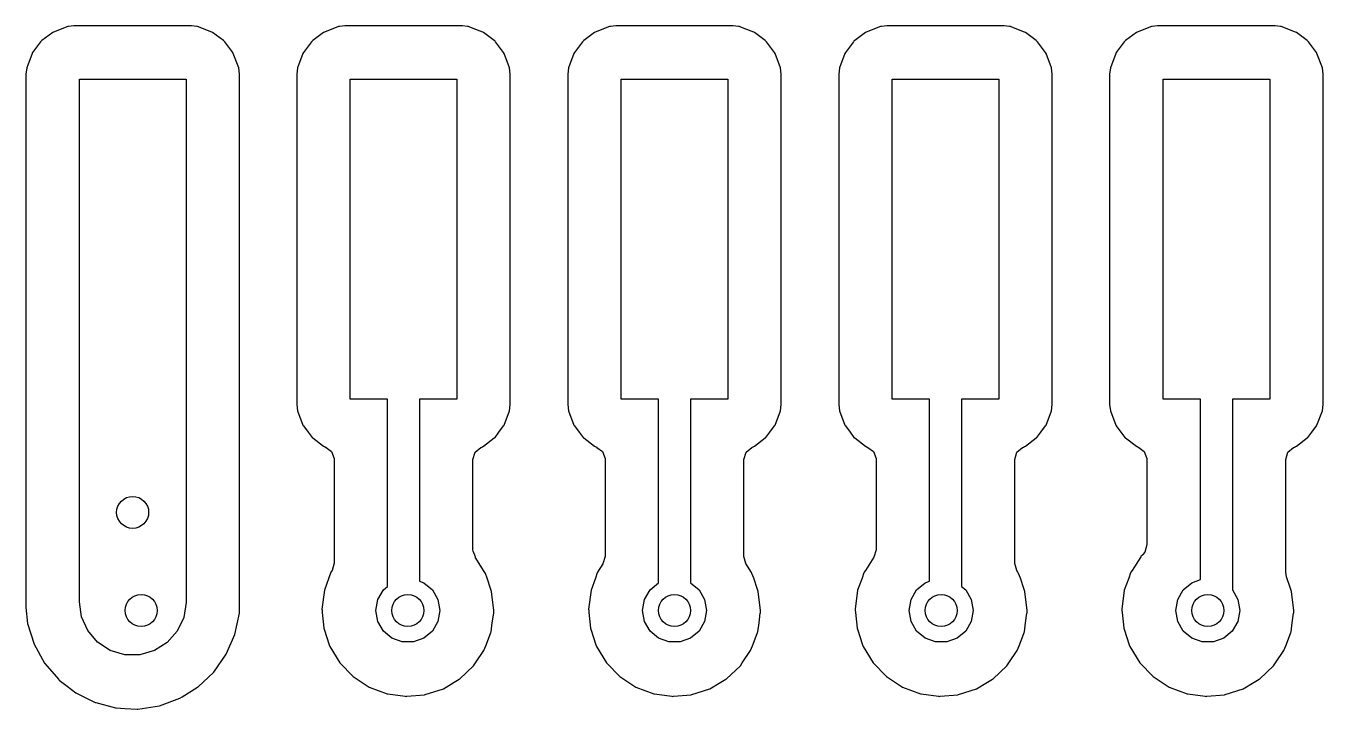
# Model space of a CAD drawing. Extents: x -3.92 to 3.92, y 0.02 to 7.83.
# Drawn here: x 1.3354 to 1.8142, y 7.0108 to 7.263 of the extents above; entities that cross this region are included whole.
import ezdxf

# ---------------------------------------------------------------- set-up
doc = ezdxf.new("R2010")
doc.units = 0
doc.header["$MEASUREMENT"] = 0
doc.layers.add('BLACK', color=7, linetype='CONTINUOUS')

msp = doc.modelspace()

# ---------------------------------------------------------------- linework, layer by layer
at = {"layer": 'BLACK', "linetype": 'CONTINUOUS'}
for p, q in [((1.34528, 7.26056), (1.34132, 7.2576)), ((1.34556, 7.26077), (1.34528, 7.26056)), ((1.34528, 7.26056), (1.34528, 7.26056)), ((1.35084, 7.26275), (1.34556, 7.26077)), ((1.35115, 7.26278), (1.35084, 7.26275)), ((1.35312, 7.263), (1.35115, 7.26278)), ((1.35115, 7.26278), (1.35115, 7.26278)), ((1.35325, 7.26301), (1.35312, 7.263)), ((1.35312, 7.263), (1.35312, 7.263)), ((1.37481, 7.26301), (1.35325, 7.26301)), ((1.39635, 7.26301), (1.37481, 7.26301)), ((1.39649, 7.263), (1.39635, 7.26301)), ((1.39845, 7.26278), (1.39649, 7.263)), ((1.39649, 7.263), (1.39649, 7.263)), ((1.39876, 7.26275), (1.39845, 7.26278)), ((1.39845, 7.26278), (1.39845, 7.26278)), ((1.39905, 7.26264), (1.39876, 7.26275)), ((1.40053, 7.26209), (1.39905, 7.26264)), ((1.39905, 7.26264), (1.39905, 7.26264)), ((1.40405, 7.26077), (1.40053, 7.26209)), ((1.40433, 7.26056), (1.40405, 7.26077)), ((1.40828, 7.2576), (1.40433, 7.26056)), ((1.40433, 7.26056), (1.40433, 7.26056)), ((1.44528, 7.26056), (1.44132, 7.2576)), ((1.44556, 7.26077), (1.44528, 7.26056)), ((1.44528, 7.26056), (1.44528, 7.26056)), ((1.45084, 7.26275), (1.44556, 7.26077)), ((1.45115, 7.26278), (1.45084, 7.26275)), ((1.45312, 7.263), (1.45115, 7.26278)), ((1.45115, 7.26278), (1.45115, 7.26278)), ((1.45325, 7.26301), (1.45312, 7.263)), ((1.45312, 7.263), (1.45312, 7.263)), ((1.47481, 7.26301), (1.45325, 7.26301)), ((1.49635, 7.26301), (1.47481, 7.26301)), ((1.49649, 7.263), (1.49635, 7.26301)), ((1.49845, 7.26278), (1.49649, 7.263)), ((1.49649, 7.263), (1.49649, 7.263)), ((1.49876, 7.26275), (1.49845, 7.26278)), ((1.49845, 7.26278), (1.49845, 7.26278)), ((1.49905, 7.26264), (1.49876, 7.26275)), ((1.50053, 7.26209), (1.49905, 7.26264)), ((1.49905, 7.26264), (1.49905, 7.26264)), ((1.50405, 7.26077), (1.50053, 7.26209)), ((1.50433, 7.26056), (1.50405, 7.26077)), ((1.50828, 7.2576), (1.50433, 7.26056)), ((1.50433, 7.26056), (1.50433, 7.26056)), ((1.54528, 7.26056), (1.54132, 7.2576)), ((1.54556, 7.26077), (1.54528, 7.26056)), ((1.54528, 7.26056), (1.54528, 7.26056)), ((1.55084, 7.26275), (1.54556, 7.26077)), ((1.55115, 7.26278), (1.55084, 7.26275)), ((1.55312, 7.263), (1.55115, 7.26278)), ((1.55115, 7.26278), (1.55115, 7.26278)), ((1.55325, 7.26301), (1.55312, 7.263)), ((1.55312, 7.263), (1.55312, 7.263)), ((1.57481, 7.26301), (1.55325, 7.26301)), ((1.59635, 7.26301), (1.57481, 7.26301)), ((1.59649, 7.263), (1.59635, 7.26301)), ((1.59845, 7.26278), (1.59649, 7.263)), ((1.59649, 7.263), (1.59649, 7.263)), ((1.59876, 7.26275), (1.59845, 7.26278)), ((1.59845, 7.26278), (1.59845, 7.26278)), ((1.59905, 7.26264), (1.59876, 7.26275)), ((1.60053, 7.26209), (1.59905, 7.26264)), ((1.59905, 7.26264), (1.59905, 7.26264)), ((1.60405, 7.26077), (1.60053, 7.26209)), ((1.60433, 7.26056), (1.60405, 7.26077)), ((1.60828, 7.2576), (1.60433, 7.26056)), ((1.60433, 7.26056), (1.60433, 7.26056)), ((1.64528, 7.26056), (1.64132, 7.2576)), ((1.64556, 7.26077), (1.64528, 7.26056)), ((1.64528, 7.26056), (1.64528, 7.26056)), ((1.65084, 7.26275), (1.64556, 7.26077)), ((1.65115, 7.26278), (1.65084, 7.26275)), ((1.65312, 7.263), (1.65115, 7.26278)), ((1.65115, 7.26278), (1.65115, 7.26278)), ((1.65325, 7.26301), (1.65312, 7.263)), ((1.65312, 7.263), (1.65312, 7.263)), ((1.67481, 7.26301), (1.65325, 7.26301)), ((1.69635, 7.26301), (1.67481, 7.26301)), ((1.69649, 7.263), (1.69635, 7.26301)), ((1.69845, 7.26278), (1.69649, 7.263)), ((1.69649, 7.263), (1.69649, 7.263)), ((1.69876, 7.26275), (1.69845, 7.26278)), ((1.69845, 7.26278), (1.69845, 7.26278)), ((1.69905, 7.26264), (1.69876, 7.26275)), ((1.70053, 7.26209), (1.69905, 7.26264)), ((1.69905, 7.26264), (1.69905, 7.26264)), ((1.70405, 7.26077), (1.70053, 7.26209)), ((1.70433, 7.26056), (1.70405, 7.26077)), ((1.70828, 7.2576), (1.70433, 7.26056)), ((1.70433, 7.26056), (1.70433, 7.26056)), ((1.74528, 7.26056), (1.74132, 7.2576)), ((1.74556, 7.26077), (1.74528, 7.26056)), ((1.74528, 7.26056), (1.74528, 7.26056)), ((1.75084, 7.26275), (1.74556, 7.26077)), ((1.75115, 7.26278), (1.75084, 7.26275)), ((1.75312, 7.263), (1.75115, 7.26278)), ((1.75115, 7.26278), (1.75115, 7.26278)), ((1.75325, 7.26301), (1.75312, 7.263)), ((1.75312, 7.263), (1.75312, 7.263)), ((1.77481, 7.26301), (1.75325, 7.26301)), ((1.79635, 7.26301), (1.77481, 7.26301)), ((1.79649, 7.263), (1.79635, 7.26301)), ((1.79845, 7.26278), (1.79649, 7.263)), ((1.79649, 7.263), (1.79649, 7.263)), ((1.79876, 7.26275), (1.79845, 7.26278)), ((1.79845, 7.26278), (1.79845, 7.26278)), ((1.79905, 7.26264), (1.79876, 7.26275)), ((1.80053, 7.26209), (1.79905, 7.26264)), ((1.79905, 7.26264), (1.79905, 7.26264)), ((1.80405, 7.26077), (1.80053, 7.26209)), ((1.80433, 7.26056), (1.80405, 7.26077)), ((1.80828, 7.2576), (1.80433, 7.26056)), ((1.80433, 7.26056), (1.80433, 7.26056)), ((1.34083, 7.2571), (1.33787, 7.25315)), ((1.34104, 7.25738), (1.34083, 7.2571)), ((1.34132, 7.2576), (1.34104, 7.25738)), ((1.40856, 7.25738), (1.40828, 7.2576)), ((1.40878, 7.2571), (1.40856, 7.25738)), ((1.41174, 7.25315), (1.40878, 7.2571)), ((1.44083, 7.2571), (1.43787, 7.25315)), ((1.44104, 7.25738), (1.44083, 7.2571)), ((1.44132, 7.2576), (1.44104, 7.25738)), ((1.50856, 7.25738), (1.50828, 7.2576)), ((1.50878, 7.2571), (1.50856, 7.25738)), ((1.51174, 7.25315), (1.50878, 7.2571)), ((1.54083, 7.2571), (1.53787, 7.25315)), ((1.54104, 7.25738), (1.54083, 7.2571)), ((1.54132, 7.2576), (1.54104, 7.25738)), ((1.60856, 7.25738), (1.60828, 7.2576)), ((1.60878, 7.2571), (1.60856, 7.25738)), ((1.61174, 7.25315), (1.60878, 7.2571)), ((1.64083, 7.2571), (1.63787, 7.25315)), ((1.64104, 7.25738), (1.64083, 7.2571)), ((1.64132, 7.2576), (1.64104, 7.25738)), ((1.70856, 7.25738), (1.70828, 7.2576)), ((1.70878, 7.2571), (1.70856, 7.25738)), ((1.71174, 7.25315), (1.70878, 7.2571)), ((1.74083, 7.2571), (1.73787, 7.25315)), ((1.74104, 7.25738), (1.74083, 7.2571)), ((1.74132, 7.2576), (1.74104, 7.25738)), ((1.80856, 7.25738), (1.80828, 7.2576)), ((1.80878, 7.2571), (1.80856, 7.25738)), ((1.81174, 7.25315), (1.80878, 7.2571)), ((1.33766, 7.25287), (1.33568, 7.24758)), ((1.33787, 7.25315), (1.33766, 7.25287)), ((1.33787, 7.25315), (1.33787, 7.25315)), ((1.41195, 7.25287), (1.41174, 7.25315)), ((1.41174, 7.25315), (1.41174, 7.25315)), ((1.41393, 7.24758), (1.41195, 7.25287)), ((1.43766, 7.25287), (1.43568, 7.24758)), ((1.43787, 7.25315), (1.43766, 7.25287)), ((1.43787, 7.25315), (1.43787, 7.25315)), ((1.51195, 7.25287), (1.51174, 7.25315)), ((1.51174, 7.25315), (1.51174, 7.25315)), ((1.51393, 7.24758), (1.51195, 7.25287)), ((1.53766, 7.25287), (1.53568, 7.24758)), ((1.53787, 7.25315), (1.53766, 7.25287)), ((1.53787, 7.25315), (1.53787, 7.25315)), ((1.61195, 7.25287), (1.61174, 7.25315)), ((1.61174, 7.25315), (1.61174, 7.25315)), ((1.61393, 7.24758), (1.61195, 7.25287)), ((1.63766, 7.25287), (1.63568, 7.24758)), ((1.63787, 7.25315), (1.63766, 7.25287)), ((1.63787, 7.25315), (1.63787, 7.25315)), ((1.71195, 7.25287), (1.71174, 7.25315)), ((1.71174, 7.25315), (1.71174, 7.25315)), ((1.71393, 7.24758), (1.71195, 7.25287)), ((1.73766, 7.25287), (1.73568, 7.24758)), ((1.73787, 7.25315), (1.73766, 7.25287)), ((1.73787, 7.25315), (1.73787, 7.25315)), ((1.81195, 7.25287), (1.81174, 7.25315)), ((1.81174, 7.25315), (1.81174, 7.25315)), ((1.81393, 7.24758), (1.81195, 7.25287)), ((1.33568, 7.24758), (1.33541, 7.24517)), ((1.33541, 7.24517), (1.33541, 7.04839)), ((1.41419, 7.24517), (1.41393, 7.24758)), ((1.41419, 7.18625), (1.41419, 7.24517)), ((1.43568, 7.24758), (1.43541, 7.24517)), ((1.43541, 7.24517), (1.43541, 7.12333)), ((1.51419, 7.24517), (1.51393, 7.24758)), ((1.51419, 7.12333), (1.51419, 7.24517)), ((1.51419, 7.24517), (1.51419, 7.24517)), ((1.53568, 7.24758), (1.53541, 7.24517)), ((1.53541, 7.24517), (1.53541, 7.12333)), ((1.61419, 7.24517), (1.61393, 7.24758)), ((1.61419, 7.12333), (1.61419, 7.24517)), ((1.61419, 7.24517), (1.61419, 7.24517)), ((1.63568, 7.24758), (1.63541, 7.24517)), ((1.63541, 7.24517), (1.63541, 7.12333)), ((1.71419, 7.24517), (1.71393, 7.24758)), ((1.71419, 7.12333), (1.71419, 7.24517)), ((1.71419, 7.24517), (1.71419, 7.24517)), ((1.73568, 7.24758), (1.73541, 7.24517)), ((1.73541, 7.24517), (1.73541, 7.12333)), ((1.81419, 7.24517), (1.81393, 7.24758)), ((1.81419, 7.12333), (1.81419, 7.24517)), ((1.35512, 7.05039), (1.35512, 7.24331)), ((1.35512, 7.24331), (1.39449, 7.24331)), ((1.39449, 7.24331), (1.39449, 7.05039)), ((1.45512, 7.1252), (1.45512, 7.24331)), ((1.45512, 7.24331), (1.49449, 7.24331)), ((1.49449, 7.24331), (1.49449, 7.1252)), ((1.55512, 7.1252), (1.55512, 7.24331)), ((1.55512, 7.24331), (1.59449, 7.24331)), ((1.59449, 7.24331), (1.59449, 7.1252)), ((1.65512, 7.1252), (1.65512, 7.24331)), ((1.65512, 7.24331), (1.69449, 7.24331)), ((1.69449, 7.24331), (1.69449, 7.1252)), ((1.75512, 7.1252), (1.75512, 7.24331)), ((1.75512, 7.24331), (1.79449, 7.24331)), ((1.79449, 7.24331), (1.79449, 7.1252)), ((1.41419, 7.04652), (1.41419, 7.18625)), ((1.41419, 7.18625), (1.41419, 7.18625)), ((1.4689, 7.1252), (1.45512, 7.1252)), ((1.4689, 7.05615), (1.4689, 7.1252)), ((1.49449, 7.1252), (1.48071, 7.1252)), ((1.48071, 7.1252), (1.48071, 7.05805)), ((1.5689, 7.1252), (1.55512, 7.1252)), ((1.5689, 7.05747), (1.5689, 7.1252)), ((1.59449, 7.1252), (1.58071, 7.1252)), ((1.58071, 7.1252), (1.58071, 7.05747)), ((1.6689, 7.1252), (1.65512, 7.1252)), ((1.6689, 7.05805), (1.6689, 7.1252)), ((1.69449, 7.1252), (1.68071, 7.1252)), ((1.68071, 7.1252), (1.68071, 7.05615)), ((1.7689, 7.1252), (1.75512, 7.1252)), ((1.7689, 7.05862), (1.7689, 7.1252)), ((1.79449, 7.1252), (1.78071, 7.1252)), ((1.78071, 7.1252), (1.78071, 7.05482)), ((1.43541, 7.12333), (1.43568, 7.12092)), ((1.43568, 7.12092), (1.43766, 7.11564)), ((1.51195, 7.11564), (1.51393, 7.12092)), ((1.51393, 7.12092), (1.51419, 7.12333)), ((1.53541, 7.12333), (1.53568, 7.12092)), ((1.53568, 7.12092), (1.53766, 7.11564)), ((1.61195, 7.11564), (1.61393, 7.12092)), ((1.61393, 7.12092), (1.61419, 7.12333)), ((1.63541, 7.12333), (1.63568, 7.12092)), ((1.63568, 7.12092), (1.63766, 7.11564)), ((1.71195, 7.11564), (1.71393, 7.12092)), ((1.71393, 7.12092), (1.71419, 7.12333)), ((1.73541, 7.12333), (1.73568, 7.12092)), ((1.73568, 7.12092), (1.73766, 7.11564)), ((1.81195, 7.11564), (1.81393, 7.12092)), ((1.81393, 7.12092), (1.81419, 7.12333)), ((1.43766, 7.11564), (1.43787, 7.11535)), ((1.43787, 7.11535), (1.43787, 7.11535)), ((1.43787, 7.11535), (1.4396, 7.11305)), ((1.51001, 7.11305), (1.51174, 7.11535)), ((1.51174, 7.11535), (1.51195, 7.11564)), ((1.51174, 7.11535), (1.51174, 7.11535)), ((1.53766, 7.11564), (1.53787, 7.11535)), ((1.53787, 7.11535), (1.53787, 7.11535)), ((1.53787, 7.11535), (1.5396, 7.11305)), ((1.61001, 7.11305), (1.61174, 7.11535)), ((1.61174, 7.11535), (1.61195, 7.11564)), ((1.61174, 7.11535), (1.61174, 7.11535)), ((1.63766, 7.11564), (1.63787, 7.11535)), ((1.63787, 7.11535), (1.63787, 7.11535)), ((1.63787, 7.11535), (1.6396, 7.11305)), ((1.71001, 7.11305), (1.71174, 7.11535)), ((1.71174, 7.11535), (1.71195, 7.11564)), ((1.71174, 7.11535), (1.71174, 7.11535)), ((1.73766, 7.11564), (1.73787, 7.11535)), ((1.73787, 7.11535), (1.73787, 7.11535)), ((1.73787, 7.11535), (1.7396, 7.11305)), ((1.81001, 7.11305), (1.81174, 7.11535)), ((1.81174, 7.11535), (1.81195, 7.11564)), ((1.81174, 7.11535), (1.81174, 7.11535)), ((1.4396, 7.11305), (1.44104, 7.11112)), ((1.44104, 7.11112), (1.44132, 7.11091)), ((1.44132, 7.11091), (1.44528, 7.10795)), ((1.50433, 7.10795), (1.50828, 7.11091)), ((1.50828, 7.11091), (1.50856, 7.11112)), ((1.50856, 7.11112), (1.51001, 7.11305)), ((1.5396, 7.11305), (1.54104, 7.11112)), ((1.54104, 7.11112), (1.54132, 7.11091)), ((1.54132, 7.11091), (1.54528, 7.10795)), ((1.60433, 7.10795), (1.60828, 7.11091)), ((1.60828, 7.11091), (1.60856, 7.11112)), ((1.60856, 7.11112), (1.61001, 7.11305)), ((1.6396, 7.11305), (1.64104, 7.11112)), ((1.64104, 7.11112), (1.64132, 7.11091)), ((1.64132, 7.11091), (1.64528, 7.10795)), ((1.70433, 7.10795), (1.70828, 7.11091)), ((1.70828, 7.11091), (1.70856, 7.11112)), ((1.70856, 7.11112), (1.71001, 7.11305)), ((1.7396, 7.11305), (1.74104, 7.11112)), ((1.74104, 7.11112), (1.74132, 7.11091)), ((1.74132, 7.11091), (1.74528, 7.10795)), ((1.80433, 7.10795), (1.80828, 7.11091)), ((1.80828, 7.11091), (1.80856, 7.11112)), ((1.80856, 7.11112), (1.81001, 7.11305)), ((1.44528, 7.10795), (1.44528, 7.10795)), ((1.44528, 7.10795), (1.44556, 7.10774)), ((1.44556, 7.10774), (1.44597, 7.10758)), ((1.44597, 7.10758), (1.44605, 7.10753)), ((1.44605, 7.10753), (1.4462, 7.10744)), ((1.4462, 7.10744), (1.44619, 7.10742)), ((1.44619, 7.10742), (1.44821, 7.1059)), ((1.44821, 7.1059), (1.44918, 7.10328)), ((1.50041, 7.10293), (1.5012, 7.10562)), ((1.5012, 7.10562), (1.50331, 7.10745)), ((1.50331, 7.10745), (1.50363, 7.10758)), ((1.50363, 7.10758), (1.50405, 7.10774)), ((1.50405, 7.10774), (1.50433, 7.10795)), ((1.50433, 7.10795), (1.50433, 7.10795)), ((1.54528, 7.10795), (1.54528, 7.10795)), ((1.54528, 7.10795), (1.54556, 7.10774)), ((1.54556, 7.10774), (1.54597, 7.10758)), ((1.54597, 7.10758), (1.54605, 7.10753)), ((1.54605, 7.10753), (1.5462, 7.10744)), ((1.5462, 7.10744), (1.54619, 7.10742)), ((1.54619, 7.10742), (1.54821, 7.1059)), ((1.54821, 7.1059), (1.54918, 7.10328)), ((1.60041, 7.10293), (1.6012, 7.10562)), ((1.6012, 7.10562), (1.60331, 7.10745)), ((1.60331, 7.10745), (1.60363, 7.10758)), ((1.60363, 7.10758), (1.60405, 7.10774)), ((1.60405, 7.10774), (1.60433, 7.10795)), ((1.60433, 7.10795), (1.60433, 7.10795)), ((1.64528, 7.10795), (1.64528, 7.10795)), ((1.64528, 7.10795), (1.64556, 7.10774)), ((1.64556, 7.10774), (1.64597, 7.10758)), ((1.64597, 7.10758), (1.64605, 7.10753)), ((1.64605, 7.10753), (1.6462, 7.10744)), ((1.6462, 7.10744), (1.64619, 7.10742)), ((1.64619, 7.10742), (1.64821, 7.1059)), ((1.64821, 7.1059), (1.64918, 7.10328)), ((1.70041, 7.10293), (1.7012, 7.10562)), ((1.7012, 7.10562), (1.70331, 7.10745)), ((1.70331, 7.10745), (1.70363, 7.10758)), ((1.70363, 7.10758), (1.70405, 7.10774)), ((1.70405, 7.10774), (1.70433, 7.10795)), ((1.70433, 7.10795), (1.70433, 7.10795)), ((1.74528, 7.10795), (1.74528, 7.10795)), ((1.74528, 7.10795), (1.74556, 7.10774)), ((1.74556, 7.10774), (1.74597, 7.10758)), ((1.74597, 7.10758), (1.74605, 7.10753)), ((1.74605, 7.10753), (1.7462, 7.10744)), ((1.7462, 7.10744), (1.74619, 7.10742)), ((1.74619, 7.10742), (1.74821, 7.1059)), ((1.74821, 7.1059), (1.74918, 7.10328)), ((1.80041, 7.10293), (1.8012, 7.10562)), ((1.8012, 7.10562), (1.80331, 7.10745)), ((1.80331, 7.10745), (1.80363, 7.10758)), ((1.80363, 7.10758), (1.80405, 7.10774)), ((1.80405, 7.10774), (1.80433, 7.10795)), ((1.80433, 7.10795), (1.80433, 7.10795)), ((1.44918, 7.10328), (1.44919, 7.10293)), ((1.44919, 7.10293), (1.44919, 7.0647)), ((1.50041, 7.06966), (1.50041, 7.10293)), ((1.54918, 7.10328), (1.54919, 7.10293)), ((1.54919, 7.10293), (1.54919, 7.06715)), ((1.60041, 7.06716), (1.60041, 7.10293)), ((1.64918, 7.10328), (1.64919, 7.10293)), ((1.64919, 7.10293), (1.64919, 7.06959)), ((1.70041, 7.06464), (1.70041, 7.10293)), ((1.74918, 7.10328), (1.74919, 7.10293)), ((1.74919, 7.10293), (1.74919, 7.07145)), ((1.80041, 7.06133), (1.80041, 7.10293)), ((1.50044, 7.06917), (1.50041, 7.06966)), ((1.50132, 7.067), (1.50044, 7.06917)), ((1.50123, 7.06694), (1.50132, 7.067)), ((1.50459, 7.06158), (1.50123, 7.06694)), ((1.54919, 7.06715), (1.5484, 7.06446)), ((1.60117, 7.06453), (1.60041, 7.06716)), ((1.6484, 7.0669), (1.64525, 7.06202)), ((1.64919, 7.06959), (1.6484, 7.0669)), ((1.74693, 7.06706), (1.74368, 7.06202)), ((1.74708, 7.06729), (1.74693, 7.06706)), ((1.74693, 7.06706), (1.74693, 7.06706)), ((1.74762, 7.06782), (1.74708, 7.06729)), ((1.7477, 7.0679), (1.74762, 7.06782)), ((1.74841, 7.06877), (1.7477, 7.0679)), ((1.74919, 7.07145), (1.74841, 7.06877)), ((1.4484, 7.06202), (1.44797, 7.06135)), ((1.44919, 7.0647), (1.4484, 7.06202)), ((1.5484, 7.06446), (1.5464, 7.06135)), ((1.60321, 7.06125), (1.60117, 7.06453)), ((1.64525, 7.06202), (1.64482, 7.06135)), ((1.70117, 7.06201), (1.70041, 7.06464)), ((1.70144, 7.06158), (1.70117, 7.06201)), ((1.74368, 7.06202), (1.74325, 7.06135)), ((1.44797, 7.06135), (1.44555, 7.0547)), ((1.48071, 7.05805), (1.48228, 7.05747)), ((1.48228, 7.05747), (1.48543, 7.05484)), ((1.50498, 7.06095), (1.50459, 7.06158)), ((1.50561, 7.05914), (1.50498, 7.06095)), ((1.50706, 7.05496), (1.50561, 7.05914)), ((1.54559, 7.05914), (1.54398, 7.0547)), ((1.5463, 7.06109), (1.54559, 7.05914)), ((1.5464, 7.06135), (1.5463, 7.06109)), ((1.5463, 7.06109), (1.5463, 7.06109)), ((1.56576, 7.05484), (1.5689, 7.05747)), ((1.58071, 7.05747), (1.58385, 7.05484)), ((1.6034, 7.06095), (1.60321, 7.06125)), ((1.60403, 7.05914), (1.6034, 7.06095)), ((1.60549, 7.05496), (1.60403, 7.05914)), ((1.64402, 7.05914), (1.6424, 7.0547)), ((1.64473, 7.06109), (1.64402, 7.05914)), ((1.64482, 7.06135), (1.64473, 7.06109)), ((1.64473, 7.06109), (1.64473, 7.06109)), ((1.66418, 7.05484), (1.66732, 7.05747)), ((1.66732, 7.05747), (1.6689, 7.05805)), ((1.70183, 7.06095), (1.70144, 7.06158)), ((1.70246, 7.05914), (1.70183, 7.06095)), ((1.70391, 7.05496), (1.70246, 7.05914)), ((1.74244, 7.05914), (1.74083, 7.0547)), ((1.74315, 7.06109), (1.74244, 7.05914)), ((1.74325, 7.06135), (1.74315, 7.06109)), ((1.74315, 7.06109), (1.74315, 7.06109)), ((1.76261, 7.05484), (1.76575, 7.05747)), ((1.76575, 7.05747), (1.7689, 7.05862)), ((1.80069, 7.0597), (1.80041, 7.06133)), ((1.80234, 7.05496), (1.80069, 7.0597)), ((1.44555, 7.0547), (1.44467, 7.04769)), ((1.46528, 7.05128), (1.46733, 7.05484)), ((1.46733, 7.05484), (1.4689, 7.05615)), ((1.48543, 7.05484), (1.48748, 7.05128)), ((1.5073, 7.05427), (1.50706, 7.05496)), ((1.50809, 7.04724), (1.5073, 7.05427)), ((1.54398, 7.0547), (1.54309, 7.04769)), ((1.5637, 7.05128), (1.56576, 7.05484)), ((1.58385, 7.05484), (1.5859, 7.05128)), ((1.60573, 7.05427), (1.60549, 7.05496)), ((1.60652, 7.04724), (1.60573, 7.05427)), ((1.6424, 7.0547), (1.64152, 7.04769)), ((1.66213, 7.05128), (1.66418, 7.05484)), ((1.68071, 7.05615), (1.68228, 7.05484)), ((1.68228, 7.05484), (1.68433, 7.05128)), ((1.70416, 7.05427), (1.70391, 7.05496)), ((1.70494, 7.04724), (1.70416, 7.05427)), ((1.74083, 7.0547), (1.73994, 7.04769)), ((1.76055, 7.05128), (1.76261, 7.05484)), ((1.78071, 7.05482), (1.78275, 7.05128)), ((1.80258, 7.05427), (1.80234, 7.05496)), ((1.80337, 7.04724), (1.80258, 7.05427)), ((1.33541, 7.04839), (1.33602, 7.04243)), ((1.35591, 7.04487), (1.35512, 7.05039)), ((1.39449, 7.05015), (1.39363, 7.04464)), ((1.39449, 7.05039), (1.39449, 7.05015)), ((1.44467, 7.04769), (1.44469, 7.04741)), ((1.46457, 7.04724), (1.46528, 7.05128)), ((1.48748, 7.05128), (1.48819, 7.04724)), ((1.54309, 7.04769), (1.54312, 7.04741)), ((1.56299, 7.04724), (1.5637, 7.05128)), ((1.5859, 7.05128), (1.58661, 7.04724)), ((1.64152, 7.04769), (1.64154, 7.04741)), ((1.66142, 7.04724), (1.66213, 7.05128)), ((1.68433, 7.05128), (1.68504, 7.04724)), ((1.73994, 7.04769), (1.73997, 7.04741)), ((1.75984, 7.04724), (1.76055, 7.05128)), ((1.78275, 7.05128), (1.78346, 7.04724)), ((1.35822, 7.03979), (1.35591, 7.04487)), ((1.39363, 7.04464), (1.39126, 7.03959)), ((1.41254, 7.03842), (1.41418, 7.04626)), ((1.41418, 7.04626), (1.41419, 7.04652)), ((1.44469, 7.04741), (1.44469, 7.04741)), ((1.44469, 7.04741), (1.44478, 7.04652)), ((1.44478, 7.04652), (1.44536, 7.04065)), ((1.46528, 7.0432), (1.46457, 7.04724)), ((1.46733, 7.03965), (1.46528, 7.0432)), ((1.48748, 7.0432), (1.48543, 7.03965)), ((1.48819, 7.04724), (1.48748, 7.0432)), ((1.50756, 7.04268), (1.50806, 7.0462)), ((1.50806, 7.0462), (1.50808, 7.04636)), ((1.50806, 7.0462), (1.50806, 7.0462)), ((1.50808, 7.04636), (1.50809, 7.04724)), ((1.54312, 7.04741), (1.54312, 7.04741)), ((1.54312, 7.04741), (1.54321, 7.04652)), ((1.54321, 7.04652), (1.54378, 7.04065)), ((1.5637, 7.0432), (1.56299, 7.04724)), ((1.56576, 7.03965), (1.5637, 7.0432)), ((1.5859, 7.0432), (1.58385, 7.03965)), ((1.58661, 7.04724), (1.5859, 7.0432)), ((1.60599, 7.04268), (1.60648, 7.0462)), ((1.60648, 7.0462), (1.60651, 7.04636)), ((1.60648, 7.0462), (1.60648, 7.0462)), ((1.60651, 7.04636), (1.60652, 7.04724)), ((1.64154, 7.04741), (1.64154, 7.04741)), ((1.64154, 7.04741), (1.64163, 7.04652)), ((1.64163, 7.04652), (1.64221, 7.04065)), ((1.66213, 7.0432), (1.66142, 7.04724)), ((1.66418, 7.03965), (1.66213, 7.0432)), ((1.68433, 7.0432), (1.68228, 7.03965)), ((1.68504, 7.04724), (1.68433, 7.0432)), ((1.70441, 7.04268), (1.70491, 7.0462)), ((1.70491, 7.0462), (1.70493, 7.04636)), ((1.70491, 7.0462), (1.70491, 7.0462)), ((1.70493, 7.04636), (1.70494, 7.04724)), ((1.73997, 7.04741), (1.73997, 7.04741)), ((1.73997, 7.04741), (1.74006, 7.04652)), ((1.74006, 7.04652), (1.74063, 7.04065)), ((1.76055, 7.0432), (1.75984, 7.04724)), ((1.76261, 7.03965), (1.76055, 7.0432)), ((1.78275, 7.0432), (1.7807, 7.03965)), ((1.78346, 7.04724), (1.78275, 7.0432)), ((1.80284, 7.04268), (1.80333, 7.0462)), ((1.80333, 7.0462), (1.80336, 7.04636)), ((1.80333, 7.0462), (1.80333, 7.0462)), ((1.80336, 7.04636), (1.80337, 7.04724)), ((1.33602, 7.04243), (1.33841, 7.0348)), ((1.36186, 7.03556), (1.35822, 7.03979)), ((1.39126, 7.03959), (1.38756, 7.0354)), ((1.40936, 7.03108), (1.41254, 7.03842)), ((1.44536, 7.04065), (1.44544, 7.04039)), ((1.44544, 7.04039), (1.44544, 7.04039)), ((1.44544, 7.04039), (1.44738, 7.03458)), ((1.47047, 7.03702), (1.46733, 7.03965)), ((1.48543, 7.03965), (1.48228, 7.03702)), ((1.50536, 7.0348), (1.507, 7.0391)), ((1.507, 7.0391), (1.5071, 7.03936)), ((1.507, 7.0391), (1.507, 7.0391)), ((1.5071, 7.03936), (1.50756, 7.04268)), ((1.54378, 7.04065), (1.54387, 7.04039)), ((1.54387, 7.04039), (1.54387, 7.04039)), ((1.54387, 7.04039), (1.5458, 7.03458)), ((1.5689, 7.03702), (1.56576, 7.03965)), ((1.58385, 7.03965), (1.58071, 7.03702)), ((1.60379, 7.0348), (1.60542, 7.0391)), ((1.60542, 7.0391), (1.60552, 7.03936)), ((1.60542, 7.0391), (1.60542, 7.0391)), ((1.60552, 7.03936), (1.60599, 7.04268)), ((1.64221, 7.04065), (1.64229, 7.04039)), ((1.64229, 7.04039), (1.64229, 7.04039)), ((1.64229, 7.04039), (1.64423, 7.03458)), ((1.66732, 7.03702), (1.66418, 7.03965)), ((1.68228, 7.03965), (1.67913, 7.03702)), ((1.70221, 7.0348), (1.70385, 7.0391)), ((1.70385, 7.0391), (1.70395, 7.03936)), ((1.70385, 7.0391), (1.70385, 7.0391)), ((1.70395, 7.03936), (1.70441, 7.04268)), ((1.74063, 7.04065), (1.74072, 7.04039)), ((1.74072, 7.04039), (1.74072, 7.04039)), ((1.74072, 7.04039), (1.74265, 7.03458)), ((1.76575, 7.03702), (1.76261, 7.03965)), ((1.7807, 7.03965), (1.77756, 7.03702)), ((1.80064, 7.0348), (1.80227, 7.0391)), ((1.80227, 7.0391), (1.80237, 7.03936)), ((1.80227, 7.0391), (1.80227, 7.0391)), ((1.80237, 7.03936), (1.80284, 7.04268)), ((1.33841, 7.0348), (1.34229, 7.0278)), ((1.36655, 7.03252), (1.36186, 7.03556)), ((1.38756, 7.0354), (1.38284, 7.03242)), ((1.44738, 7.03458), (1.44759, 7.03394)), ((1.44759, 7.03394), (1.45125, 7.02789)), ((1.47433, 7.03561), (1.47047, 7.03702)), ((1.47843, 7.03561), (1.47433, 7.03561)), ((1.48228, 7.03702), (1.47843, 7.03561)), ((1.50459, 7.03275), (1.50536, 7.0348)), ((1.5458, 7.03458), (1.54601, 7.03394)), ((1.54601, 7.03394), (1.54968, 7.02789)), ((1.57275, 7.03561), (1.5689, 7.03702)), ((1.57685, 7.03561), (1.57275, 7.03561)), ((1.58071, 7.03702), (1.57685, 7.03561)), ((1.60301, 7.03275), (1.60379, 7.0348)), ((1.64423, 7.03458), (1.64444, 7.03394)), ((1.64444, 7.03394), (1.6481, 7.02789)), ((1.67118, 7.03561), (1.66732, 7.03702)), ((1.67528, 7.03561), (1.67118, 7.03561)), ((1.67913, 7.03702), (1.67528, 7.03561)), ((1.70144, 7.03275), (1.70221, 7.0348)), ((1.74265, 7.03458), (1.74286, 7.03394)), ((1.74286, 7.03394), (1.74653, 7.02789)), ((1.7696, 7.03561), (1.76575, 7.03702)), ((1.7737, 7.03561), (1.7696, 7.03561)), ((1.77756, 7.03702), (1.7737, 7.03561)), ((1.79986, 7.03275), (1.80064, 7.0348)), ((1.37189, 7.03092), (1.36655, 7.03252)), ((1.37747, 7.03089), (1.37189, 7.03092)), ((1.38284, 7.03242), (1.37747, 7.03089)), ((1.40477, 7.02452), (1.40936, 7.03108)), ((1.50136, 7.02789), (1.50443, 7.03252)), ((1.50443, 7.03252), (1.50459, 7.03275)), ((1.59979, 7.02789), (1.60286, 7.03252)), ((1.60286, 7.03252), (1.60301, 7.03275)), ((1.69821, 7.02789), (1.70128, 7.03252)), ((1.70128, 7.03252), (1.70144, 7.03275)), ((1.79664, 7.02789), (1.79971, 7.03252)), ((1.79971, 7.03252), (1.79986, 7.03275)), ((1.34229, 7.0278), (1.3475, 7.02172)), ((1.4028, 7.02266), (1.40459, 7.02435)), ((1.40459, 7.02435), (1.40477, 7.02452)), ((1.40459, 7.02435), (1.40459, 7.02435)), ((1.45125, 7.02789), (1.45616, 7.02281)), ((1.49555, 7.02198), (1.50067, 7.02686)), ((1.50067, 7.02686), (1.50136, 7.02789)), ((1.54968, 7.02789), (1.55459, 7.02281)), ((1.59398, 7.02198), (1.5991, 7.02686)), ((1.5991, 7.02686), (1.59979, 7.02789)), ((1.6481, 7.02789), (1.65301, 7.02281)), ((1.6924, 7.02198), (1.69752, 7.02686)), ((1.69752, 7.02686), (1.69821, 7.02789)), ((1.74653, 7.02789), (1.75144, 7.02281)), ((1.79083, 7.02198), (1.79595, 7.02686)), ((1.79595, 7.02686), (1.79664, 7.02789)), ((1.3475, 7.02172), (1.3477, 7.02157)), ((1.3477, 7.02157), (1.3477, 7.02157)), ((1.3477, 7.02157), (1.35066, 7.01927)), ((1.35066, 7.01927), (1.35382, 7.01682)), ((1.39875, 7.01889), (1.39896, 7.01902)), ((1.39896, 7.01902), (1.4028, 7.02266)), ((1.45616, 7.02281), (1.46208, 7.01894)), ((1.46208, 7.01894), (1.46871, 7.01647)), ((1.48948, 7.01836), (1.4935, 7.02076)), ((1.4935, 7.02076), (1.49531, 7.02184)), ((1.49531, 7.02184), (1.49555, 7.02198)), ((1.49531, 7.02184), (1.49531, 7.02184)), ((1.55459, 7.02281), (1.5605, 7.01894)), ((1.5605, 7.01894), (1.56713, 7.01647)), ((1.5879, 7.01836), (1.59193, 7.02076)), ((1.59193, 7.02076), (1.59374, 7.02184)), ((1.59374, 7.02184), (1.59398, 7.02198)), ((1.59374, 7.02184), (1.59374, 7.02184)), ((1.65301, 7.02281), (1.65893, 7.01894)), ((1.65893, 7.01894), (1.66556, 7.01647)), ((1.68633, 7.01836), (1.69035, 7.02076)), ((1.69035, 7.02076), (1.69217, 7.02184)), ((1.69217, 7.02184), (1.6924, 7.02198)), ((1.69217, 7.02184), (1.69217, 7.02184)), ((1.75144, 7.02281), (1.75735, 7.01894)), ((1.75735, 7.01894), (1.76398, 7.01647)), ((1.78476, 7.01836), (1.78878, 7.02076)), ((1.78878, 7.02076), (1.79059, 7.02184)), ((1.79059, 7.02184), (1.79083, 7.02198)), ((1.79059, 7.02184), (1.79059, 7.02184)), ((1.35382, 7.01682), (1.361, 7.01328)), ((1.38465, 7.01204), (1.39216, 7.01481)), ((1.39216, 7.01481), (1.3931, 7.01539)), ((1.3931, 7.01539), (1.39875, 7.01889)), ((1.39875, 7.01889), (1.39875, 7.01889)), ((1.46871, 7.01647), (1.46898, 7.01643)), ((1.46898, 7.01643), (1.46898, 7.01643)), ((1.46898, 7.01643), (1.47544, 7.01557)), ((1.47544, 7.01557), (1.47544, 7.01557)), ((1.47544, 7.01557), (1.47571, 7.01554)), ((1.47571, 7.01554), (1.47599, 7.01556)), ((1.47599, 7.01556), (1.48248, 7.01615)), ((1.47599, 7.01556), (1.47599, 7.01556)), ((1.48248, 7.01615), (1.48276, 7.01618)), ((1.48248, 7.01615), (1.48248, 7.01615)), ((1.48276, 7.01618), (1.48948, 7.01836)), ((1.56713, 7.01647), (1.56741, 7.01643)), ((1.56741, 7.01643), (1.56741, 7.01643)), ((1.56741, 7.01643), (1.57386, 7.01557)), ((1.57386, 7.01557), (1.57386, 7.01557)), ((1.57386, 7.01557), (1.57414, 7.01554)), ((1.57414, 7.01554), (1.57442, 7.01556)), ((1.57442, 7.01556), (1.5809, 7.01615)), ((1.57442, 7.01556), (1.57442, 7.01556)), ((1.5809, 7.01615), (1.58118, 7.01618)), ((1.5809, 7.01615), (1.5809, 7.01615)), ((1.58118, 7.01618), (1.5879, 7.01836)), ((1.66556, 7.01647), (1.66583, 7.01643)), ((1.66583, 7.01643), (1.66583, 7.01643)), ((1.66583, 7.01643), (1.67229, 7.01557)), ((1.67229, 7.01557), (1.67229, 7.01557)), ((1.67229, 7.01557), (1.67256, 7.01554)), ((1.67256, 7.01554), (1.67284, 7.01556)), ((1.67284, 7.01556), (1.67933, 7.01615)), ((1.67284, 7.01556), (1.67284, 7.01556)), ((1.67933, 7.01615), (1.67961, 7.01618)), ((1.67933, 7.01615), (1.67933, 7.01615)), ((1.67961, 7.01618), (1.68633, 7.01836)), ((1.76398, 7.01647), (1.76426, 7.01643)), ((1.76426, 7.01643), (1.76426, 7.01643)), ((1.76426, 7.01643), (1.77071, 7.01557)), ((1.77071, 7.01557), (1.77071, 7.01557)), ((1.77071, 7.01557), (1.77099, 7.01554)), ((1.77099, 7.01554), (1.77127, 7.01556)), ((1.77127, 7.01556), (1.77775, 7.01615)), ((1.77127, 7.01556), (1.77127, 7.01556)), ((1.77775, 7.01615), (1.77803, 7.01618)), ((1.77775, 7.01615), (1.77775, 7.01615)), ((1.77803, 7.01618), (1.78476, 7.01836)), ((1.361, 7.01328), (1.36125, 7.01322)), ((1.36125, 7.01322), (1.36125, 7.01322)), ((1.36125, 7.01322), (1.3685, 7.01133)), ((1.3685, 7.01133), (1.3685, 7.01133)), ((1.3685, 7.01133), (1.36875, 7.01127)), ((1.36875, 7.01127), (1.37194, 7.0111)), ((1.37194, 7.0111), (1.37649, 7.01086)), ((1.37649, 7.01086), (1.37649, 7.01086)), ((1.37649, 7.01086), (1.37674, 7.01085)), ((1.37674, 7.01085), (1.38465, 7.01204))]:
    msp.add_line(p, q, dxfattribs=at)
at = {"layer": 'BLACK'}
for centre in [(1.3748, 7.08346), (1.37795, 7.04724), (1.47638, 7.04724), (1.5748, 7.04724), (1.67323, 7.04724), (1.77165, 7.04724)]:
    msp.add_circle(centre, 0.005906, dxfattribs=at)

doc.saveas('drawing.dxf')
